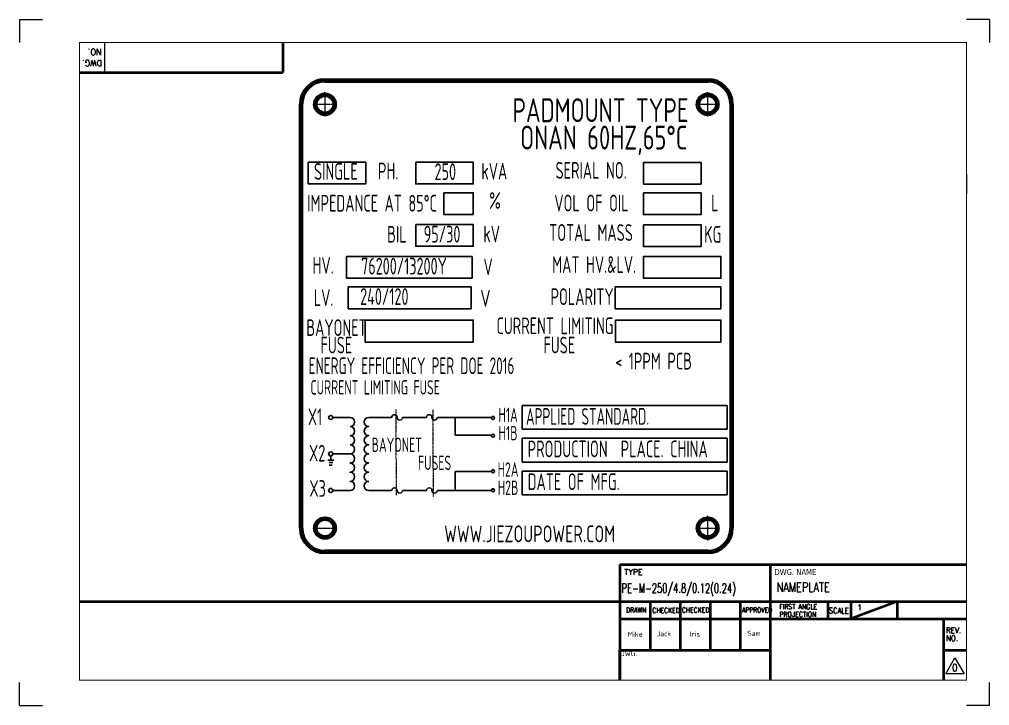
# Model space of a CAD drawing. Header units: millimetres. Extents: x 13152 to 35014, y -6229 to -226.
# Drawn here: x 32180 to 35014, y -4122 to -2117 of the extents above; entities that cross this region are included whole.
import ezdxf
from ezdxf.enums import TextEntityAlignment as Align

# ---------------------------------------------------------------- set-up
doc = ezdxf.new("R2010")
doc.units = ezdxf.units.MM
doc.header["$LTSCALE"] = 4
doc.linetypes.add('5 双点画线', pattern=[10.5, 6.25, -1.25, 0.25, -1.25, 0.25, -1.25])
doc.linetypes.add('ACAD_ISO10W100', pattern=[18, 12, -3, 0, -3])
for name, color, linetype in [('1', 12, 'Continuous'), ('2', 3, 'Continuous'), ('C00-00-00', 7, 'Continuous')]:
    doc.layers.add(name, color=color, linetype=linetype)
doc.layers.add('paper', color=254, linetype='Continuous', plot=False)
doc.layers.add('标注、文本', color=3, linetype='Continuous', lineweight=25)
doc.layers.add('铁心', color=3, linetype='Continuous', lineweight=0)
doc.styles.add('pdm', font='gbenor.shx', dxfattribs={"width": 0.8, "bigfont": 'gbhzfs.shx'})
doc.styles.add('ROMANS', font='romans.shx', dxfattribs={"bigfont": 'whgtxt.shx'})
doc.styles.get("Standard").update_dxf_attribs({"font": 'txt', "bigfont": 'gbcbig.shx'})
doc.styles.add('Tahoma_txtstyle_30.40_0_0', font='tahoma.ttf')

msp = doc.modelspace()

# ---------------------------------------------------------------- linework, layer by layer
at = {"layer": '1', "color": 0, "lineweight": 40}
for p, q in [((32949.12, -2184.9), (32949.12, -2272.64)), ((32355.21, -2272.64), (32949.12, -2272.64)), ((33934.44, -3710.18), (34463.72, -3710.18)), ((33934.48, -3710.18), (34946.83, -3710.18)), ((33934.48, -3710.18), (33934.48, -4047.63)), ((34373.16, -3710.18), (34373.16, -4047.63)), ((32355.21, -3818.16), (34946.83, -3818.16)), ((34022.21, -3818.16), (34022.21, -3959.68)), ((34109.95, -3818.16), (34109.95, -3959.68)), ((34197.69, -3818.16), (34197.69, -3959.68)), ((34285.43, -3818.16), (34285.43, -3959.68)), ((34541.89, -3818.16), (34541.89, -3868.78)), ((34744.36, -3818.16), (34609.38, -3868.78)), ((34609.38, -3818.16), (34609.38, -3868.78)), ((34744.36, -3818.16), (34744.36, -3868.78)), ((33934.48, -3868.78), (34373.16, -3868.78)), ((34373.16, -3868.78), (34946.83, -3868.78)), ((34879.34, -3868.78), (34879.34, -4047.63)), ((33934.48, -3959.68), (34373.16, -3959.68)), ((33934.48, -4047.41), (33934.48, -3959.68)), ((34879.34, -3959.68), (34946.83, -3959.68))]:
    msp.add_line(p, q, dxfattribs=at)
at = {"layer": '1', "color": 0, "lineweight": 40, "const_width": 2.36}
msp.add_lwpolyline([(32355.21, -4047.63), (34946.83, -4047.63), (34946.83, -2184.9), (32355.21, -2184.9), (32355.21, -4047.63)], dxfattribs=at)
at = {"layer": '2', "lineweight": 13}
for p, q in [((32428.09, -2184.9), (32428.09, -2272.64)), ((34886.09, -4029.06), (34913.09, -3982.3)), ((34913.09, -3982.3), (34940.08, -4029.06)), ((34940.08, -4029.06), (34886.09, -4029.06))]:
    msp.add_line(p, q, dxfattribs=at)
at = {"layer": 'C00-00-00', "lineweight": 25}
for p, q in [((33135.86, -2810.19), (33502.51, -2810.19)), ((33135.86, -2873.5), (33135.86, -2810.19)), ((33502.51, -2810.19), (33502.51, -2873.5)), ((33502.51, -2873.5), (33135.86, -2873.5)), ((33648.67, -3245.21), (34247.85, -3245.21)), ((33648.67, -3245.21), (33648.67, -3314.7)), ((34247.85, -3245.21), (34247.85, -3314.7)), ((33648.67, -3314.7), (34247.85, -3314.7)), ((33648.67, -3341), (34247.85, -3341)), ((33648.67, -3341), (33648.67, -3410.49)), ((34247.85, -3341), (34247.85, -3410.49)), ((33648.67, -3410.49), (34247.85, -3410.49)), ((33648.67, -3436.78), (34247.85, -3436.78)), ((33648.67, -3436.78), (33648.67, -3506.27)), ((34247.85, -3436.78), (34247.85, -3506.27)), ((33648.67, -3506.27), (34247.85, -3506.27))]:
    msp.add_line(p, q, dxfattribs=at)
for points in [[(33023.77, -2534.49), (33191.8, -2534.49), (33191.8, -2597.8), (33023.77, -2597.8)], [(33337.93, -2534.49), (33505.95, -2534.49), (33505.95, -2597.8), (33337.93, -2597.8)], [(34003.12, -2534.94), (34171.15, -2534.94), (34171.15, -2598.25), (34003.12, -2598.25)], [(33420.17, -2623.83), (33505.95, -2623.83), (33505.95, -2687.13), (33420.17, -2687.13)], [(34003.12, -2624.28), (34171.15, -2624.28), (34171.15, -2687.58), (34003.12, -2687.58)], [(33337.93, -2716.71), (33505.95, -2716.71), (33505.95, -2780.02), (33337.93, -2780.02)], [(34003.12, -2717.17), (34171.15, -2717.17), (34171.15, -2780.47), (34003.12, -2780.47)], [(34003.12, -2810.19), (34229.51, -2810.19), (34229.51, -2873.5), (34003.12, -2873.5)], [(33140.61, -2898.94), (33499.29, -2898.94), (33499.29, -2962.83), (33140.61, -2962.83)], [(33920.6, -2898.94), (34229.51, -2898.94), (34229.51, -2962.83), (33920.6, -2962.83)], [(33190.02, -2995.96), (33505.95, -2995.96), (33505.95, -3059.86), (33190.02, -3059.86)], [(33921.08, -2995.96), (34229.51, -2995.96), (34229.51, -3059.86), (33921.08, -3059.86)]]:
    msp.add_lwpolyline(points, close=True, dxfattribs=at)
at = {"layer": 'paper', "lineweight": 13}
for p, q in [((32179.73, -2117.41), (32179.73, -2184.9)), ((32179.73, -2117.41), (32247.22, -2117.41)), ((35014.32, -2117.41), (34946.83, -2117.41)), ((35014.32, -2117.41), (35014.32, -2184.9)), ((32179.73, -4121.87), (32179.73, -4054.38)), ((35014.32, -4121.87), (35014.32, -4054.38)), ((32179.73, -4121.87), (32247.22, -4121.87)), ((35014.32, -4121.87), (34946.83, -4121.87))]:
    msp.add_line(p, q, dxfattribs=at)
at = {"layer": '标注、文本', "color": 0, "linetype": 'ByBlock', "lineweight": 70}
for p, q in [((33072.65, -2295.55), (34190.69, -2295.55)), ((33002.78, -3603.22), (33002.78, -2365.42)), ((34260.57, -2365.42), (34260.57, -3603.22)), ((34190.69, -3673.1), (33072.65, -3673.1))]:
    msp.add_line(p, q, dxfattribs=at)
at = {"layer": '标注、文本', "color": 1, "linetype": 'ACAD_ISO10W100', "lineweight": 13, "ltscale": 0.02}
for p, q in [((33072.74, -2401.42), (33072.57, -2329.42)), ((34190.78, -2401.42), (34190.61, -2329.42)), ((33037.35, -2365.51), (33107.96, -2365.34)), ((34155.39, -2365.51), (34226, -2365.34)), ((34190.78, -3639.22), (34190.61, -3567.22)), ((33037.35, -3603.3), (33107.96, -3603.13)), ((34155.39, -3603.3), (34226, -3603.13))]:
    msp.add_line(p, q, dxfattribs=at)
at = {"layer": '标注、文本'}
for p, q in [((34259.91, -2924.68), (34259.91, -3204.19)), ((33452.89, -3280.05), (33452.89, -3331.71))]:
    msp.add_line(p, q, dxfattribs=at)
at = {"layer": '标注、文本', "color": 6, "linetype": '5 双点画线', "lineweight": 13, "ltscale": 0.1}
for p, q in [((33279.91, -3256.51), (33280.11, -3507.64)), ((33387.61, -3257.96), (33388.37, -3511.31))]:
    msp.add_line(p, q, dxfattribs=at)
at = {"layer": '标注、文本', "ltscale": 85.747681}
for p, q in [((33452.82, -3493.62), (33452.82, -3438.27)), ((33452.82, -3438.27), (33559.14, -3438.27)), ((33400.95, -3493.62), (33559.07, -3493.62))]:
    msp.add_line(p, q, dxfattribs=at)
at = {"layer": '标注、文本'}
for points in [[(33095.07, -3280.05), (33094.48, -3277.09), (33092.11, -3275.31), (33089.15, -3274.13), (33086.2, -3275.31), (33084.42, -3277.09), (33083.24, -3280.05), (33084.42, -3283), (33086.2, -3285.37), (33089.15, -3285.96), (33092.11, -3285.37), (33094.48, -3283)], [(33567.71, -3281.81), (33567.27, -3279.59), (33565.49, -3277.81), (33563.27, -3277.37), (33561.05, -3277.81), (33559.72, -3279.59), (33558.83, -3281.81), (33559.72, -3284.03), (33561.05, -3285.36), (33563.27, -3286.25), (33565.49, -3285.36), (33567.27, -3284.03)], [(33567.71, -3333.48), (33567.27, -3331.26), (33565.49, -3329.48), (33563.27, -3329.04), (33561.05, -3329.48), (33559.72, -3331.26), (33558.83, -3333.48), (33559.72, -3335.69), (33561.05, -3337.03), (33563.27, -3337.91), (33565.49, -3337.03), (33567.27, -3335.69)], [(33095.07, -3386.54), (33094.48, -3383.58), (33092.11, -3381.81), (33089.15, -3380.62), (33086.2, -3381.81), (33084.42, -3383.58), (33083.24, -3386.54), (33084.42, -3389.5), (33086.2, -3391.86), (33089.15, -3392.45), (33092.11, -3391.86), (33094.48, -3389.5)], [(33567.71, -3437.5), (33567.27, -3435.28), (33565.49, -3433.5), (33563.27, -3433.06), (33561.05, -3433.5), (33559.72, -3435.28), (33558.83, -3437.5), (33559.72, -3439.72), (33561.05, -3441.05), (33563.27, -3441.93), (33565.49, -3441.05), (33567.27, -3439.72)], [(33095.07, -3493.62), (33094.48, -3490.67), (33092.11, -3488.3), (33089.15, -3487.12), (33086.2, -3488.3), (33084.42, -3490.67), (33083.24, -3493.62), (33084.42, -3496.58), (33086.2, -3498.36), (33089.15, -3499.54), (33092.11, -3498.36), (33094.48, -3496.58)], [(33567.71, -3493.05), (33567.27, -3490.83), (33565.49, -3489.05), (33563.27, -3488.61), (33561.05, -3489.05), (33559.72, -3490.83), (33558.83, -3493.05), (33559.72, -3495.27), (33561.05, -3496.6), (33563.27, -3497.48), (33565.49, -3496.6), (33567.27, -3495.27)]]:
    msp.add_lwpolyline(points, close=True, dxfattribs=at)
for points in [[(33095.07, -3280.05), (33145.95, -3280.05)], [(33145.95, -3306.67), (33150.68, -3306.08), (33155.42, -3303.12), (33157.78, -3298.39), (33158.97, -3293.65), (33157.78, -3288.33), (33155.42, -3284.19), (33150.68, -3281.23), (33145.95, -3280.05)], [(33200.38, -3280.05), (33195.06, -3281.23), (33190.91, -3284.19), (33187.96, -3288.33), (33186.77, -3293.65), (33187.96, -3298.39), (33190.91, -3303.12), (33195.06, -3306.08), (33200.38, -3306.67), (33195.06, -3307.85), (33190.91, -3310.81), (33187.96, -3314.95), (33186.77, -3320.28), (33187.96, -3325.01), (33190.91, -3329.74), (33195.06, -3332.7), (33200.38, -3333.29), (33195.06, -3334.48), (33190.91, -3337.43), (33187.96, -3341.57), (33186.77, -3346.9), (33187.96, -3351.63), (33190.91, -3356.37), (33195.06, -3359.32), (33200.38, -3359.92), (33195.06, -3361.1), (33190.91, -3364.06), (33187.96, -3368.2), (33186.77, -3373.52), (33187.96, -3378.85), (33190.91, -3382.99), (33195.06, -3385.95), (33200.38, -3386.54)], [(33200.38, -3280.05), (33267.25, -3280.05)], [(33283.22, -3280.05), (33282.04, -3275.9), (33279.08, -3272.95), (33274.94, -3272.35), (33271.39, -3272.95), (33268.43, -3275.9), (33267.25, -3280.05)], [(33283.22, -3280.05), (33284.4, -3284.19), (33286.77, -3287.14), (33290.91, -3287.74), (33295.05, -3287.14), (33298.01, -3284.19), (33298.6, -3280.05)], [(33298.6, -3280.05), (33317.52, -3280.05)], [(33369.6, -3280.05), (33298.6, -3280.05)], [(33384.98, -3280.05), (33384.39, -3275.9), (33381.43, -3272.95), (33377.29, -3272.35), (33373.15, -3272.95), (33370.19, -3275.9), (33369.6, -3280.05)], [(33384.98, -3280.05), (33386.16, -3284.19), (33389.12, -3287.14), (33393.26, -3287.74), (33396.81, -3287.14), (33399.77, -3284.19), (33400.95, -3280.05)], [(33559.68, -3280.05), (33400.95, -3280.05)], [(33145.95, -3333.29), (33150.68, -3332.7), (33155.42, -3329.74), (33157.78, -3325.01), (33158.97, -3320.28), (33157.78, -3314.95), (33155.42, -3310.81), (33150.68, -3307.85), (33145.95, -3306.67)], [(33145.95, -3359.92), (33150.68, -3359.32), (33155.42, -3356.37), (33157.78, -3351.63), (33158.97, -3346.9), (33157.78, -3341.57), (33155.42, -3337.43), (33150.68, -3334.48), (33145.95, -3333.29)], [(33559.68, -3331.71), (33452.89, -3331.71)], [(33145.95, -3386.54), (33150.68, -3385.95), (33155.42, -3382.99), (33157.78, -3378.85), (33158.97, -3373.52), (33157.78, -3368.2), (33155.42, -3364.06), (33150.68, -3361.1), (33145.95, -3359.92)], [(33089.15, -3392.46), (33089.15, -3404.88)], [(33095.07, -3386.54), (33145.95, -3386.54)], [(33145.95, -3493.62), (33150.68, -3492.44), (33155.42, -3489.48), (33157.78, -3485.34), (33158.97, -3480.02), (33157.78, -3474.69), (33155.42, -3470.55), (33150.68, -3467.59), (33145.95, -3467), (33150.68, -3465.82), (33155.42, -3462.86), (33157.78, -3458.72), (33158.97, -3453.39), (33157.78, -3448.07), (33155.42, -3443.93), (33150.68, -3440.97), (33145.95, -3440.38), (33150.68, -3439.19), (33155.42, -3436.24), (33157.78, -3432.09), (33158.97, -3426.77), (33157.78, -3421.44), (33155.42, -3417.3), (33150.68, -3414.35), (33145.95, -3413.16), (33150.68, -3412.57), (33155.42, -3409.61), (33157.78, -3405.47), (33158.97, -3400.15), (33157.78, -3394.82), (33155.42, -3390.68), (33150.68, -3387.72), (33145.95, -3386.54)], [(33200.38, -3386.54), (33195.06, -3387.72), (33190.91, -3390.68), (33187.96, -3394.82), (33186.77, -3400.15), (33187.96, -3405.47), (33190.91, -3409.61), (33195.06, -3412.57), (33200.38, -3413.16)], [(33080.87, -3404.88), (33098.03, -3404.88)], [(33084.42, -3411.98), (33095.07, -3411.98)], [(33085.01, -3419.67), (33093.3, -3419.67)], [(33200.38, -3413.16), (33195.06, -3414.35), (33190.91, -3417.3), (33187.96, -3421.44), (33186.77, -3426.77), (33187.96, -3432.09), (33190.91, -3436.24), (33195.06, -3439.19), (33200.38, -3440.38)], [(33200.38, -3440.38), (33195.06, -3440.97), (33190.91, -3443.93), (33187.96, -3448.07), (33186.77, -3453.39), (33187.96, -3458.72), (33190.91, -3462.86), (33195.06, -3465.82), (33200.38, -3467)], [(33200.38, -3467), (33195.06, -3467.59), (33190.91, -3470.55), (33187.96, -3474.69), (33186.77, -3480.02), (33187.96, -3485.34), (33190.91, -3489.48), (33195.06, -3492.44), (33200.38, -3493.62)], [(33283.22, -3493.62), (33282.04, -3489.48), (33279.08, -3486.52), (33274.94, -3485.93), (33271.39, -3486.52), (33268.43, -3489.48), (33267.25, -3493.62)], [(33384.98, -3493.62), (33384.39, -3489.48), (33381.43, -3486.52), (33377.29, -3485.93), (33373.15, -3486.52), (33370.19, -3489.48), (33369.6, -3493.62)], [(33095.07, -3493.62), (33145.95, -3493.62)], [(33200.38, -3493.62), (33267.25, -3493.62)], [(33283.22, -3493.62), (33284.4, -3497.77), (33286.77, -3500.72), (33290.91, -3501.31), (33295.05, -3500.72), (33298.01, -3497.77), (33298.6, -3493.62)], [(33298.6, -3493.62), (33317.52, -3493.62)], [(33369.6, -3493.62), (33298.6, -3493.62)], [(33384.98, -3493.62), (33386.16, -3497.77), (33389.12, -3500.72), (33393.26, -3501.31), (33396.81, -3500.72), (33399.77, -3497.77), (33400.95, -3493.62)]]:
    msp.add_lwpolyline(points, dxfattribs=at)
at = {"layer": '标注、文本', "color": 0, "linetype": 'ByBlock', "lineweight": 70}
for centre in [(33072.65, -2365.42), (34190.69, -2365.42), (33072.65, -3603.22), (34190.69, -3603.22)]:
    msp.add_circle(centre, 27.95, dxfattribs=at)
for centre, start, end in [((33072.65, -2365.42), 90, 180), ((34190.69, -2365.42), 0, 90), ((33072.65, -3603.22), 180, 270), ((34190.69, -3603.22), 270, 0)]:
    msp.add_arc(centre, 69.88, start, end, dxfattribs=at)
at = {"layer": '铁心', "lineweight": 13}
msp.add_lwpolyline([(34946.83, -2569.32), (34946.83, -2626.97)], dxfattribs=at)

# ---------------------------------------------------------------- texts
at = {"layer": '1', "color": 4, "lineweight": 13}
for s, width, p in [('PE-M-250/4.8/0.12(0.24)', 0.65, (33938.96, -3792.65)), ('NAMEPLATE', 0.76, (34391.86, -3789.46))]:
    msp.add_text(s, height=27.36, dxfattribs=dict(at, width=width)).set_placement(p)
at = {"layer": '2', "lineweight": 13, "style": 'ROMANS'}
for s, p in [('NO.', (32421.21, -2203.77)), ('DWG.', (32421.86, -2236.09))]:
    msp.add_text(s, height=18.222, rotation=180, dxfattribs=at).set_placement(p)
for s, height, p in [('TYPE', 16.873, (33947.11, -3740.35)), ('1', 16.87, (34626.91, -3843.56))]:
    msp.add_text(s, height=height, dxfattribs=at).set_placement(p)
for s, height, width, p in [('FIRST ANGLE', 14.8479, 0.8, (34399.8, -3840.56)), ('DRAWN', 14.848, 0.75, (33952.06, -3850.23)), ('CHECKED', 14.848, 0.75, (34028.67, -3851.17)), ('CHECKED', 14.848, 0.75, (34115.21, -3850.23)), ('APPROVED', 14.848, 0.7, (34291.12, -3850.23)), ('PROJECTION', 14.848, 0.86, (34399.8, -3862.82)), ('SCALE', 16.873, 0.8, (34544.87, -3852.8)), ('REV.', 16.873, 0.9, (34887.02, -3910.54)), ('NO.', 16.873, 0.9, (34887.02, -3933.55))]:
    msp.add_text(s, height=height, dxfattribs=dict(at, width=width)).set_placement(p)
at = {"layer": '2', "color": 4, "lineweight": 13, "style": 'ROMANS'}
msp.add_text('0', height=20.25, dxfattribs=at).set_placement((34904.02, -4020.96))
at = {"layer": '标注、文本', "style": 'pdm'}
for s, height, width, p in [('PADMOUNT TYPE ', 69.8775, 0.8, (33892.74, -2382.65)), (' ONAN 60HZ,65°C', 69.8775, 0.8, (33871.89, -2462.63)), ('SINGLE', 48.914, 0.72, (33104.31, -2561.41)), ('PH.', 48.914, 0.72, (33257.04, -2560.36)), ('250', 48.914, 0.72, (33424.05, -2562.24)), ('kVA', 48.914, 0.72, (33567.24, -2560.82)), ('SERIAL NO.', 48.914, 0.72, (33850.12, -2558.4)), ('IMPEDANCE AT 85°C ', 48.9143, 0.72, (33219.67, -2654.39)), ('%%%', 48.914, 0.72, (33569.32, -2646.48)), ('VOL OF OIL', 48.914, 0.72, (33851.11, -2653.89)), ('L', 48.91, 0.72, (34211.38, -2653.44)), ('BIL', 48.914, 0.72, (33282.78, -2745.02)), ('95/30', 48.914, 0.72, (33414.6, -2744.72)), ('kV', 48.914, 0.72, (33559.53, -2744.22)), ('TOTAL MASS', 48.914, 0.72, (33849.84, -2739.97)), ('KG', 48.914, 0.72, (34205.41, -2745.25)), ('HV.', 48.914, 0.72, (33067.13, -2836.09)), ('76200/13200Y', 48.9143, 0.72, (33303.27, -2838.14)), ('V', 48.91, 0.72, (33549.14, -2840.33)), ('MAT HV.&LV.', 48.9143, 0.72, (33858.85, -2833.65)), ('LV.', 48.914, 0.72, (33068.43, -2930.05)), ('240/120', 48.914, 0.72, (33245.87, -2926.93)), ('V', 48.91, 0.8, (33541.36, -2932.29)), ('POLARITY', 48.914, 0.72, (33823.78, -2927.35)), ('BAYONET', 48.914, 0.72, (33106.3, -3017.79)), ('CURRENT LIMITING', 48.9143, 0.72, (33744.55, -3012.48)), ('FUSE', 48.914, 0.72, (33105.87, -3068.76)), ('FUSE', 48.914, 0.72, (33757.06, -3068.76)), ('ENERGY EFFICIENCY PER DOE 2016', 48.9143, 0.67, (33325.47, -3129.22)), ('< 1PPM PCB', 48.914, 0.72, (34032.6, -3115.65)), ('CURRENT LIMITING FUSE', 41.9265, 0.7, (33219.18, -3192.27)), ('X1', 48.914, 0.72, (33043.52, -3278.34)), ('H1A', 41.927, 0.7, (33607.46, -3272.75)), ('H1B', 41.927, 0.7, (33607.46, -3325.77)), ('X2', 48.914, 0.72, (33049.74, -3384.48)), ('H2A', 41.927, 0.7, (33607.46, -3432.32)), ('X3', 48.914, 0.72, (33051.01, -3487.74)), ('H2B', 41.927, 0.7, (33607.46, -3485.34)), ('WWW.JIEZOUPOWER.COM ', 48.9143, 0.8, (33681.37, -3620.25))]:
    msp.add_text(s, height=height, dxfattribs=dict(at, width=width)).set_placement(p, align=Align.MIDDLE_CENTER)
for s, width, p in [('APPLIED STANDARD.', 0.67, (33659.77, -3277.2)), ('PRODUCTION  PLACE. CHINA', 0.72, (33664.76, -3372.08)), ('DATE OF MFG.', 0.72, (33664.76, -3467.86))]:
    msp.add_text(s, height=48.9143, dxfattribs=dict(at, width=width)).set_placement(p, align=Align.MIDDLE_LEFT)
at = {"layer": '标注、文本', "style": 'pdm', "width": 0.7}
for s, p in [('BAYONET', (33355.87, -3380.92)), ('FUSES', (33441.28, -3433.74))]:
    msp.add_text(s, height=41.927, dxfattribs=at).set_placement(p, align=Align.RIGHT)
at = {"layer": '标注、文本', "style": 'pdm'}
for s, p in [('Mike', (33956.98, -3921.04)), ('Jack', (34042.26, -3919.45)), ('Iris', (34138.06, -3920.42)), ('Sam', (34306.51, -3918.11)), ('DWG.', (33934.48, -3977.41))]:
    msp.add_text(s, height=15, dxfattribs=at).set_placement(p)
at = {"layer": '铁心', "lineweight": 13, "style": 'Tahoma_txtstyle_30.40_0_0'}
msp.add_text('DWG. NAME', height=17.047, dxfattribs=at).set_placement((34385.8, -3740.35))

doc.saveas('drawing.dxf')
